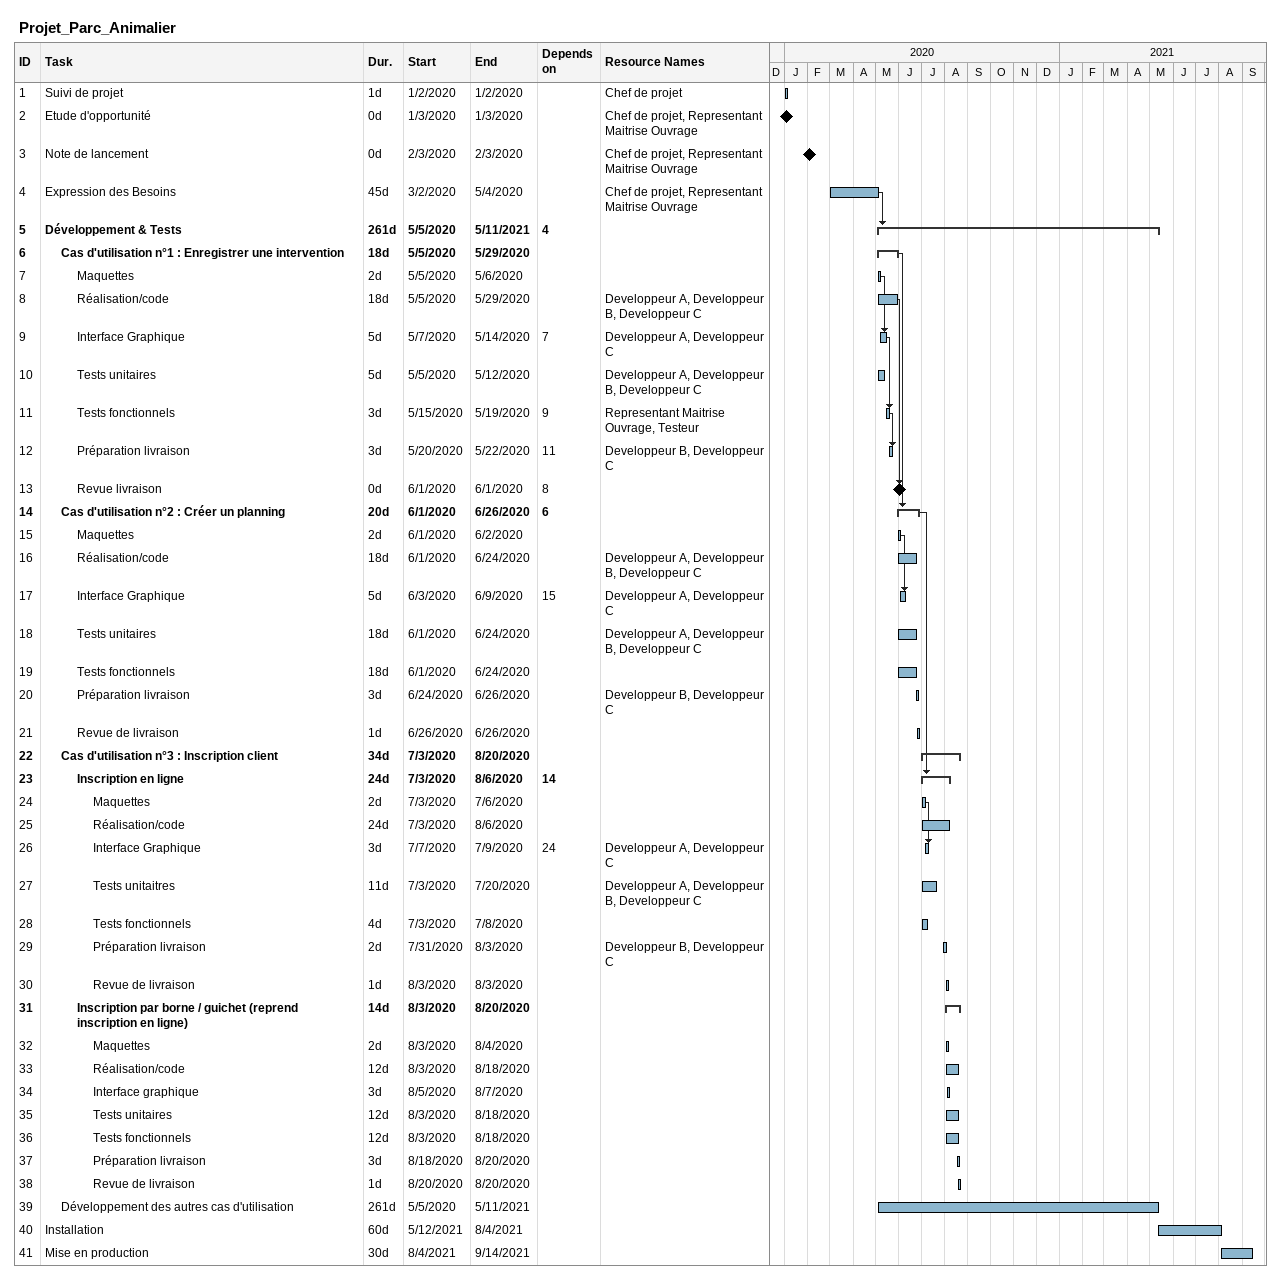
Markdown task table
Projet_Parc_Animalier

| ID | Level | Task | Duration | Start | Finish | Predecessors | Resources |
|---|---|---|---|---|---|---|---|
| 1 | 1 | Suivi de projet | 1d | 2020-01-02 | 2020-01-02 |  | Chef de projet |
| 2 | 1 | Etude d'opportunité | 0d | 2020-01-03 | 2020-01-03 |  | Chef de projet, Representant Maitrise Ouvrage |
| 3 | 1 | Note de lancement | 0d | 2020-02-03 | 2020-02-03 |  | Chef de projet, Representant Maitrise Ouvrage |
| 4 | 1 | Expression des Besoins | 45d | 2020-03-02 | 2020-05-04 |  | Chef de projet, Representant Maitrise Ouvrage |
| 5 | 1 | **Développement & Tests** | 261d | 2020-05-05 | 2021-05-11 | 4 |  |
| 6 | 2 | **Cas d'utilisation n°1 : Enregistrer une intervention** | 18d | 2020-05-05 | 2020-05-29 |  |  |
| 7 | 3 | Maquettes | 2d | 2020-05-05 | 2020-05-06 |  |  |
| 8 | 3 | Réalisation/code | 18d | 2020-05-05 | 2020-05-29 |  | Developpeur A, Developpeur B, Developpeur C |
| 9 | 3 | Interface Graphique | 5d | 2020-05-07 | 2020-05-14 | 7 | Developpeur A, Developpeur C |
| 10 | 3 | Tests unitaires | 5d | 2020-05-05 | 2020-05-12 |  | Developpeur A, Developpeur B, Developpeur C |
| 11 | 3 | Tests fonctionnels | 3d | 2020-05-15 | 2020-05-19 | 9 | Representant Maitrise Ouvrage, Testeur |
| 12 | 3 | Préparation livraison | 3d | 2020-05-20 | 2020-05-22 | 11 | Developpeur B, Developpeur C |
| 13 | 3 | Revue livraison | 0d | 2020-06-01 | 2020-06-01 | 8 |  |
| 14 | 2 | **Cas d'utilisation n°2 : Créer un planning** | 20d | 2020-06-01 | 2020-06-26 | 6 |  |
| 15 | 3 | Maquettes | 2d | 2020-06-01 | 2020-06-02 |  |  |
| 16 | 3 | Réalisation/code | 18d | 2020-06-01 | 2020-06-24 |  | Developpeur A, Developpeur B, Developpeur C |
| 17 | 3 | Interface Graphique | 5d | 2020-06-03 | 2020-06-09 | 15 | Developpeur A, Developpeur C |
| 18 | 3 | Tests unitaires | 18d | 2020-06-01 | 2020-06-24 |  | Developpeur A, Developpeur B, Developpeur C |
| 19 | 3 | Tests fonctionnels | 18d | 2020-06-01 | 2020-06-24 |  |  |
| 20 | 3 | Préparation livraison | 3d | 2020-06-24 | 2020-06-26 |  | Developpeur B, Developpeur C |
| 21 | 3 | Revue de livraison | 1d | 2020-06-26 | 2020-06-26 |  |  |
| 22 | 2 | **Cas d'utilisation n°3 : Inscription client** | 34d | 2020-07-03 | 2020-08-20 |  |  |
| 23 | 3 | **Inscription en ligne** | 24d | 2020-07-03 | 2020-08-06 | 14 |  |
| 24 | 4 | Maquettes | 2d | 2020-07-03 | 2020-07-06 |  |  |
| 25 | 4 | Réalisation/code | 24d | 2020-07-03 | 2020-08-06 |  |  |
| 26 | 4 | Interface Graphique | 3d | 2020-07-07 | 2020-07-09 | 24 | Developpeur A, Developpeur C |
| 27 | 4 | Tests unitaitres | 11d | 2020-07-03 | 2020-07-20 |  | Developpeur A, Developpeur B, Developpeur C |
| 28 | 4 | Tests fonctionnels | 4d | 2020-07-03 | 2020-07-08 |  |  |
| 29 | 4 | Préparation livraison | 2d | 2020-07-31 | 2020-08-03 |  | Developpeur B, Developpeur C |
| 30 | 4 | Revue de livraison | 1d | 2020-08-03 | 2020-08-03 |  |  |
| 31 | 3 | **Inscription par borne / guichet (reprend inscription en ligne)** | 14d | 2020-08-03 | 2020-08-20 |  |  |
| 32 | 4 | Maquettes | 2d | 2020-08-03 | 2020-08-04 |  |  |
| 33 | 4 | Réalisation/code | 12d | 2020-08-03 | 2020-08-18 |  |  |
| 34 | 4 | Interface graphique | 3d | 2020-08-05 | 2020-08-07 |  |  |
| 35 | 4 | Tests unitaires | 12d | 2020-08-03 | 2020-08-18 |  |  |
| 36 | 4 | Tests fonctionnels | 12d | 2020-08-03 | 2020-08-18 |  |  |
| 37 | 4 | Préparation livraison | 3d | 2020-08-18 | 2020-08-20 |  |  |
| 38 | 4 | Revue de livraison | 1d | 2020-08-20 | 2020-08-20 |  |  |
| 39 | 2 | Développement des autres cas d'utilisation | 261d | 2020-05-05 | 2021-05-11 |  |  |
| 40 | 1 | Installation | 60d | 2021-05-12 | 2021-08-04 |  |  |
| 41 | 1 | Mise en production | 30d | 2021-08-04 | 2021-09-14 |  |  |
